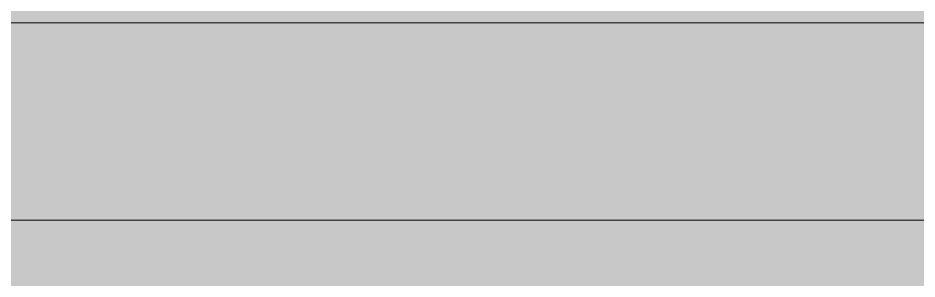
# Model space of a CAD drawing. Header units: inches. Extents: x 20139 to 37433, y -23296 to -20170.
# Drawn here: x 31382.184 to 31386.735, y -22687.851 to -22686.527 of the extents above; entities that cross this region are included whole.
import ezdxf

# ---------------------------------------------------------------- set-up
doc = ezdxf.new("R2010")
doc.units = ezdxf.units.IN
doc.header["$MEASUREMENT"] = 0
doc.layers.add('A-GLAZ-CURT', color=52, linetype='Continuous', lineweight=9)
doc.layers.add('A-GLAZ-CWMG', color=51, linetype='Continuous', lineweight=9)

# ---------------------------------------------------------------- blocks, each defined once
blk = doc.blocks.new('System Panel - Glazed-827433-Level 1')
at = {"layer": 'A-GLAZ-CURT', "transparency": 33554649}
blk.add_hatch(color=256, dxfattribs=at).paths.add_polyline_path([(17.0937, -0.25), (-17.0938, -0.25), (-17.0938, -1.25), (17.0937, -1.25)], flags=0)
at = {"layer": 'A-GLAZ-CURT'}
for p, q in [((-17.0938, -0.25), (17.0937, -0.25)), ((-17.0938, -0.25), (17.0937, -0.25)), ((17.0937, -1.25), (-17.0938, -1.25)), ((17.0937, -1.25), (-17.0938, -1.25))]:
    blk.add_line(p, q, dxfattribs=at)
blk = doc.blocks.new('Rectangular Mullion - Rectangular Mullion 1-769207-Level 1')
at = {"layer": 'A-GLAZ-CWMG'}
h = blk.add_hatch(color=256, dxfattribs=at)
h.paths.add_polyline_path([(22796.6402, -22493.2312), (22796.6402, -22459.0437), (22794.3902, -22459.0437), (22794.3902, -22493.2312)], flags=0)
h.paths.add_polyline_path([(22798.3902, -22493.2312), (22798.3902, -22459.0437), (22797.6402, -22459.0437), (22797.6402, -22493.2312)], flags=0)
blk.add_hatch(color=256, dxfattribs=at).paths.add_polyline_path([(22797.6402, -22493.2312), (22797.6402, -22459.0437), (22796.6402, -22459.0437), (22796.6402, -22493.2312)], flags=0)

msp = doc.modelspace()

# ---------------------------------------------------------------- block references
at = {"layer": 'A-GLAZ-CURT', "rotation": 180}
msp.add_blockref('System Panel - Glazed-827433-Level 1', (31373.19294, -22687.80281), dxfattribs=at)
at = {"layer": 'A-GLAZ-CWMG', "rotation": 90.0000000000043}
msp.add_blockref('Rectangular Mullion - Rectangular Mullion 1-769207-Level 1', (8897.05545, -45484.19304), dxfattribs=at)

doc.saveas('drawing.dxf')
